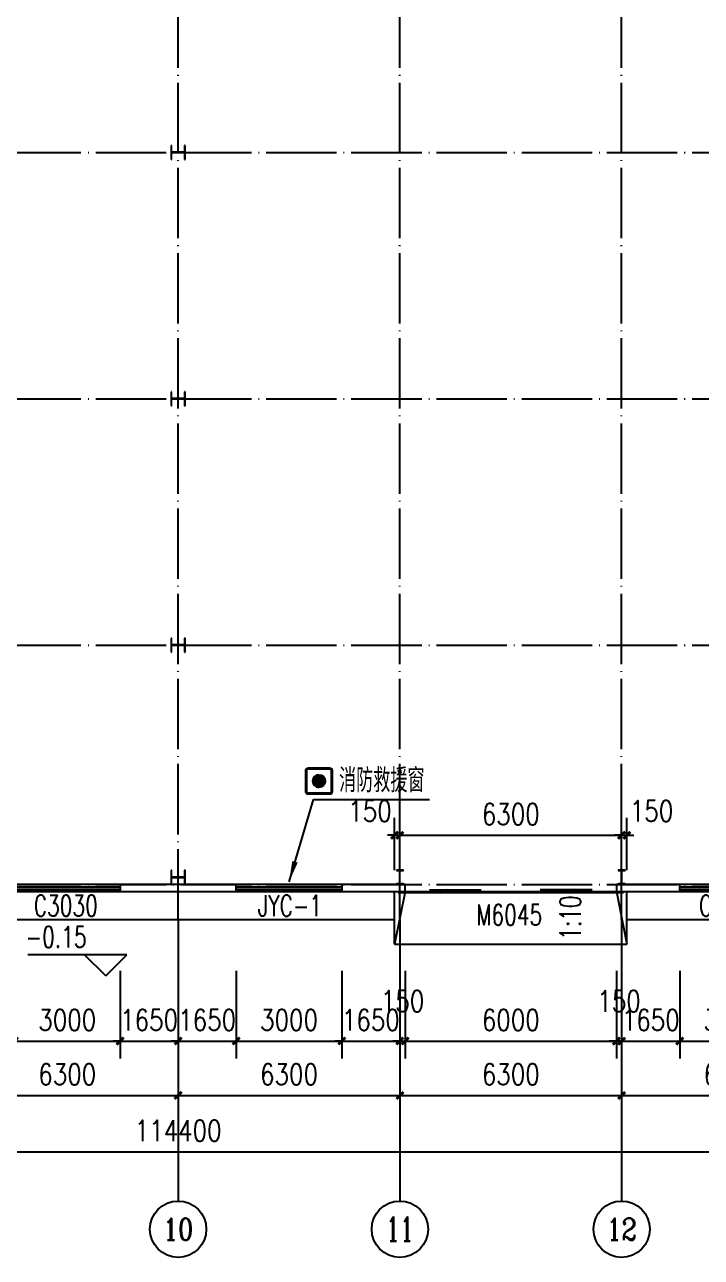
# Model space of a CAD drawing. Extents: x -21908402 to 2288787, y 79687 to 5079726.
# Drawn here: x 2172950 to 2192174, y 458152 to 493183 of the extents above; entities that cross this region are included whole.
import ezdxf
from ezdxf.enums import TextEntityAlignment as Align

# ---------------------------------------------------------------- set-up
doc = ezdxf.new("R2010")
doc.units = 0
doc.header["$LTSCALE"] = 1000
doc.linetypes.add('DOTE', pattern=[2.42, 2, -0.2, 0.02, -0.2])
doc.layers.get('0').update_dxf_attribs({"linetype": 'CONTINUOUS'})
doc.layers.get('DEFPOINTS').update_dxf_attribs({"linetype": 'CONTINUOUS'})
for name, color, linetype in [('AXIS', 3, 'CONTINUOUS'), ('AXIS_TEXT', 7, 'CONTINUOUS'), ('COLUMN', 9, 'CONTINUOUS'), ('DIM_ELEV', 3, 'CONTINUOUS'), ('DIM_LEAD', 3, 'CONTINUOUS'), ('DIM_SYMB', 3, 'CONTINUOUS'), ('DOTE', 1, 'DOTE'), ('GROUND', 2, 'CONTINUOUS'), ('PUB_DIM', 3, 'CONTINUOUS'), ('PUB_TEXT', 7, 'CONTINUOUS'), ('STAIR', 2, 'CONTINUOUS'), ('WALL', 6, 'CONTINUOUS'), ('WINDOW', 94, 'CONTINUOUS'), ('WINDOW_TEXT', 7, 'CONTINUOUS'), ('XF-灭火救援窗', 1, 'CONTINUOUS')]:
    doc.layers.add(name, color=color, linetype=linetype)
doc.styles.add('_TCH_AXIS', font='COMPLEX', dxfattribs={"bigfont": 'GBCBIG'})
doc.styles.add('_TCH_DIM', font='SIMPLEX', dxfattribs={"bigfont": 'GBCBIG'})
doc.styles.add('_TCH_WINDOW', font='SIMPLEX', dxfattribs={"bigfont": 'GBCBIG'})
doc.styles.add('COMPLEX', font='COMPLEX')
doc.styles.add('DIM_FONT', font='simplex.shx', dxfattribs={"width": 0.8})
doc.dimstyles.new('DIMN200', dxfattribs={"dimscale": 2, "dimtxt": 300, "dimasz": 100, "dimexe": 250, "dimexo": 300, "dimgap": 150, "dimtad": 1, "dimdec": 0, "dimzin": 0, "dimtxsty": 'DIM_FONT', "dimblk": 'ARCHTICK', "dimcen": 0.09, "dimclrt": 7, "dimazin": 3, "dimtfac": 1, "dimtdec": 0, "dimtix": 1, "dimtmove": 0, "dimatfit": 3, "dimtolj": 1, "dimtzin": 0})

# ---------------------------------------------------------------- blocks, each defined once
blk = doc.blocks.new('XF-灭火救援窗图例')
at = {"layer": 'XF-灭火救援窗'}
h = blk.add_hatch(color=256, dxfattribs=at)
h.dxf.hatch_style = 1
h.paths.add_polyline_path([(0, 110, 1), (0, 350, 1)])
for points in [[(-200, -20), (200, -20, 0.414214), (250, 30), (250, 430, 0.414214), (200, 480), (-200, 480, 0.414214), (-250, 430), (-250, 30, 0.414214)], [(-210, 0), (210, 0, 0.414214), (230, 20), (230, 440, 0.414214), (210, 460), (-210, 460, 0.414214), (-230, 440), (-230, 20, 0.414214)]]:
    blk.add_lwpolyline(points, format="xyb", close=True, dxfattribs=at)
for points in [[(0, 350, 1), (0, 110, 30.793651)], [(0, 350, -1), (0, 110, -30.793651)]]:
    blk.add_lwpolyline(points, format="xyb", dxfattribs=at)
blk = doc.blocks.new('_ARCHTICK')
at = {"color": 0, "linetype": 'BYBLOCK', "const_width": 0.4}
blk.add_lwpolyline([(-0.5, -0.5), (0.5, 0.5)], dxfattribs=at)
blk = doc.blocks.new('*D334')
at = {"layer": 'DEFPOINTS', "color": 0}
for p in [(2183610, 470146), (2183460, 468552), (2183610, 468552)]:
    blk.add_point(p, dxfattribs=at)
at = {"layer": 'PUB_DIM', "color": 0}
for p, q in [((2183460, 469152), (2183460, 470646)), ((2183610, 469152), (2183610, 470646)), ((2183460, 470146), (2183260, 470146)), ((2183460, 470146), (2183610, 470146)), ((2183610, 470146), (2183810, 470146))]:
    blk.add_line(p, q, dxfattribs=at)
at = {"layer": 'PUB_DIM', "color": 0, "xscale": 200, "yscale": 200, "zscale": 200}
blk.add_blockref('_ARCHTICK', (2183460, 470146), dxfattribs=at)
at = {"layer": 'PUB_DIM', "color": 0, "xscale": 200, "yscale": 200, "zscale": 200, "rotation": 180}
blk.add_blockref('_ARCHTICK', (2183610, 470146), dxfattribs=at)
at = {"layer": 'PUB_DIM', "color": 7, "insert": (2182760, 470836), "char_height": 600, "attachment_point": 5, "style": 'DIM_FONT'}
blk.add_mtext('\\A1;150', dxfattribs=at)
blk = doc.blocks.new('*D335')
at = {"layer": 'DEFPOINTS', "color": 0}
for p in [(2189910, 470146), (2183610, 468552), (2189910, 468552)]:
    blk.add_point(p, dxfattribs=at)
at = {"layer": 'PUB_DIM', "color": 0}
for p, q in [((2183610, 469152), (2183610, 470646)), ((2189910, 469152), (2189910, 470646)), ((2183610, 470146), (2189910, 470146))]:
    blk.add_line(p, q, dxfattribs=at)
at = {"layer": 'PUB_DIM', "color": 0, "xscale": 200, "yscale": 200, "zscale": 200, "rotation": 180}
blk.add_blockref('_ARCHTICK', (2183610, 470146), dxfattribs=at)
at = {"layer": 'PUB_DIM', "color": 0, "xscale": 200, "yscale": 200, "zscale": 200}
blk.add_blockref('_ARCHTICK', (2189910, 470146), dxfattribs=at)
at = {"layer": 'PUB_DIM', "color": 7, "insert": (2186760, 470746), "char_height": 600, "attachment_point": 5, "style": 'DIM_FONT'}
blk.add_mtext('\\A1;6300', dxfattribs=at)
blk = doc.blocks.new('*D336')
at = {"layer": 'DEFPOINTS', "color": 0}
for p in [(2190060, 470146), (2189910, 468552), (2190060, 468552)]:
    blk.add_point(p, dxfattribs=at)
at = {"layer": 'PUB_DIM', "color": 0}
for p, q in [((2189910, 469152), (2189910, 470646)), ((2190060, 469152), (2190060, 470646)), ((2189910, 470146), (2189710, 470146)), ((2189910, 470146), (2190060, 470146)), ((2190060, 470146), (2190260, 470146))]:
    blk.add_line(p, q, dxfattribs=at)
at = {"layer": 'PUB_DIM', "color": 0, "xscale": 200, "yscale": 200, "zscale": 200}
blk.add_blockref('_ARCHTICK', (2189910, 470146), dxfattribs=at)
at = {"layer": 'PUB_DIM', "color": 0, "xscale": 200, "yscale": 200, "zscale": 200, "rotation": 180}
blk.add_blockref('_ARCHTICK', (2190060, 470146), dxfattribs=at)
at = {"layer": 'PUB_DIM', "color": 7, "insert": (2190760, 470836), "char_height": 600, "attachment_point": 5, "style": 'DIM_FONT'}
blk.add_mtext('\\A1;150', dxfattribs=at)
blk = doc.blocks.new('*D443')
at = {"layer": 'DEFPOINTS', "color": 0}
for p in [(2172660, 466899), (2175660, 466899), (2175660, 464299)]:
    blk.add_point(p, dxfattribs=at)
at = {"layer": 'PUB_DIM', "color": 0}
for p, q in [((2172660, 466299), (2172660, 463799)), ((2175660, 466299), (2175660, 463799)), ((2172660, 464299), (2175660, 464299))]:
    blk.add_line(p, q, dxfattribs=at)
at = {"layer": 'PUB_DIM', "color": 0, "xscale": 200, "yscale": 200, "zscale": 200, "rotation": 180}
blk.add_blockref('_ARCHTICK', (2172660, 464299), dxfattribs=at)
at = {"layer": 'PUB_DIM', "color": 0, "xscale": 200, "yscale": 200, "zscale": 200}
blk.add_blockref('_ARCHTICK', (2175660, 464299), dxfattribs=at)
at = {"layer": 'PUB_DIM', "color": 7, "insert": (2174160, 464899), "char_height": 600, "attachment_point": 5, "style": 'DIM_FONT'}
blk.add_mtext('\\A1;3000', dxfattribs=at)
blk = doc.blocks.new('*D444')
at = {"layer": 'DEFPOINTS', "color": 0}
for p in [(2175660, 466899), (2177310, 466899), (2177310, 464299)]:
    blk.add_point(p, dxfattribs=at)
at = {"layer": 'PUB_DIM', "color": 0}
for p, q in [((2175660, 466299), (2175660, 463799)), ((2177310, 466299), (2177310, 463799)), ((2175660, 464299), (2175460, 464299)), ((2175660, 464299), (2177310, 464299)), ((2177310, 464299), (2177510, 464299))]:
    blk.add_line(p, q, dxfattribs=at)
at = {"layer": 'PUB_DIM', "color": 0, "xscale": 200, "yscale": 200, "zscale": 200}
blk.add_blockref('_ARCHTICK', (2175660, 464299), dxfattribs=at)
at = {"layer": 'PUB_DIM', "color": 0, "xscale": 200, "yscale": 200, "zscale": 200, "rotation": 180}
blk.add_blockref('_ARCHTICK', (2177310, 464299), dxfattribs=at)
at = {"layer": 'PUB_DIM', "color": 7, "insert": (2176485, 464899), "char_height": 600, "attachment_point": 5, "style": 'DIM_FONT'}
blk.add_mtext('\\A1;1650', dxfattribs=at)
blk = doc.blocks.new('*D445')
at = {"layer": 'DEFPOINTS', "color": 0}
for p in [(2177310, 466899), (2178960, 466899), (2178960, 464299)]:
    blk.add_point(p, dxfattribs=at)
at = {"layer": 'PUB_DIM', "color": 0}
for p, q in [((2177310, 466299), (2177310, 463799)), ((2178960, 466299), (2178960, 463799)), ((2177310, 464299), (2177110, 464299)), ((2177310, 464299), (2178960, 464299)), ((2178960, 464299), (2179160, 464299))]:
    blk.add_line(p, q, dxfattribs=at)
at = {"layer": 'PUB_DIM', "color": 0, "xscale": 200, "yscale": 200, "zscale": 200}
blk.add_blockref('_ARCHTICK', (2177310, 464299), dxfattribs=at)
at = {"layer": 'PUB_DIM', "color": 0, "xscale": 200, "yscale": 200, "zscale": 200, "rotation": 180}
blk.add_blockref('_ARCHTICK', (2178960, 464299), dxfattribs=at)
at = {"layer": 'PUB_DIM', "color": 7, "insert": (2178135, 464899), "char_height": 600, "attachment_point": 5, "style": 'DIM_FONT'}
blk.add_mtext('\\A1;1650', dxfattribs=at)
blk = doc.blocks.new('*D446')
at = {"layer": 'DEFPOINTS', "color": 0}
for p in [(2178960, 466899), (2181960, 466899), (2181960, 464299)]:
    blk.add_point(p, dxfattribs=at)
at = {"layer": 'PUB_DIM', "color": 0}
for p, q in [((2178960, 466299), (2178960, 463799)), ((2181960, 466299), (2181960, 463799)), ((2178960, 464299), (2181960, 464299))]:
    blk.add_line(p, q, dxfattribs=at)
at = {"layer": 'PUB_DIM', "color": 0, "xscale": 200, "yscale": 200, "zscale": 200, "rotation": 180}
blk.add_blockref('_ARCHTICK', (2178960, 464299), dxfattribs=at)
at = {"layer": 'PUB_DIM', "color": 0, "xscale": 200, "yscale": 200, "zscale": 200}
blk.add_blockref('_ARCHTICK', (2181960, 464299), dxfattribs=at)
at = {"layer": 'PUB_DIM', "color": 7, "insert": (2180460, 464899), "char_height": 600, "attachment_point": 5, "style": 'DIM_FONT'}
blk.add_mtext('\\A1;3000', dxfattribs=at)
blk = doc.blocks.new('*D447')
at = {"layer": 'DEFPOINTS', "color": 0}
for p in [(2181960, 466899), (2183610, 466899), (2183610, 464299)]:
    blk.add_point(p, dxfattribs=at)
at = {"layer": 'PUB_DIM', "color": 0}
for p, q in [((2181960, 466299), (2181960, 463799)), ((2183610, 466299), (2183610, 463799)), ((2181960, 464299), (2181760, 464299)), ((2181960, 464299), (2183610, 464299)), ((2183610, 464299), (2183810, 464299))]:
    blk.add_line(p, q, dxfattribs=at)
at = {"layer": 'PUB_DIM', "color": 0, "xscale": 200, "yscale": 200, "zscale": 200}
blk.add_blockref('_ARCHTICK', (2181960, 464299), dxfattribs=at)
at = {"layer": 'PUB_DIM', "color": 0, "xscale": 200, "yscale": 200, "zscale": 200, "rotation": 180}
blk.add_blockref('_ARCHTICK', (2183610, 464299), dxfattribs=at)
at = {"layer": 'PUB_DIM', "color": 7, "insert": (2182785, 464899), "char_height": 600, "attachment_point": 5, "style": 'DIM_FONT'}
blk.add_mtext('\\A1;1650', dxfattribs=at)
blk = doc.blocks.new('*D448')
at = {"layer": 'DEFPOINTS', "color": 0}
for p in [(2183610, 466899), (2183760, 466899), (2183760, 464299)]:
    blk.add_point(p, dxfattribs=at)
at = {"layer": 'PUB_DIM', "color": 0}
for p, q in [((2183610, 466299), (2183610, 463799)), ((2183760, 466299), (2183760, 463799)), ((2183610, 464299), (2183410, 464299)), ((2183610, 464299), (2183760, 464299)), ((2183760, 464299), (2183960, 464299))]:
    blk.add_line(p, q, dxfattribs=at)
at = {"layer": 'PUB_DIM', "color": 0, "xscale": 200, "yscale": 200, "zscale": 200}
blk.add_blockref('_ARCHTICK', (2183610, 464299), dxfattribs=at)
at = {"layer": 'PUB_DIM', "color": 0, "xscale": 200, "yscale": 200, "zscale": 200, "rotation": 180}
blk.add_blockref('_ARCHTICK', (2183760, 464299), dxfattribs=at)
at = {"layer": 'PUB_DIM', "color": 7, "insert": (2183685, 465434), "char_height": 600, "attachment_point": 5, "style": 'DIM_FONT'}
blk.add_mtext('\\A1;150', dxfattribs=at)
blk = doc.blocks.new('*D449')
at = {"layer": 'DEFPOINTS', "color": 0}
for p in [(2183760, 466899), (2189760, 466899), (2189760, 464299)]:
    blk.add_point(p, dxfattribs=at)
at = {"layer": 'PUB_DIM', "color": 0}
for p, q in [((2183760, 466299), (2183760, 463799)), ((2189760, 466299), (2189760, 463799)), ((2183760, 464299), (2189760, 464299))]:
    blk.add_line(p, q, dxfattribs=at)
at = {"layer": 'PUB_DIM', "color": 0, "xscale": 200, "yscale": 200, "zscale": 200, "rotation": 180}
blk.add_blockref('_ARCHTICK', (2183760, 464299), dxfattribs=at)
at = {"layer": 'PUB_DIM', "color": 0, "xscale": 200, "yscale": 200, "zscale": 200}
blk.add_blockref('_ARCHTICK', (2189760, 464299), dxfattribs=at)
at = {"layer": 'PUB_DIM', "color": 7, "insert": (2186760, 464899), "char_height": 600, "attachment_point": 5, "style": 'DIM_FONT'}
blk.add_mtext('\\A1;6000', dxfattribs=at)
blk = doc.blocks.new('*D450')
at = {"layer": 'DEFPOINTS', "color": 0}
for p in [(2189760, 466899), (2189910, 466899), (2189910, 464299)]:
    blk.add_point(p, dxfattribs=at)
at = {"layer": 'PUB_DIM', "color": 0}
for p, q in [((2189760, 466299), (2189760, 463799)), ((2189910, 466299), (2189910, 463799)), ((2189760, 464299), (2189560, 464299)), ((2189760, 464299), (2189910, 464299)), ((2189910, 464299), (2190110, 464299))]:
    blk.add_line(p, q, dxfattribs=at)
at = {"layer": 'PUB_DIM', "color": 0, "xscale": 200, "yscale": 200, "zscale": 200}
blk.add_blockref('_ARCHTICK', (2189760, 464299), dxfattribs=at)
at = {"layer": 'PUB_DIM', "color": 0, "xscale": 200, "yscale": 200, "zscale": 200, "rotation": 180}
blk.add_blockref('_ARCHTICK', (2189910, 464299), dxfattribs=at)
at = {"layer": 'PUB_DIM', "color": 7, "insert": (2189835, 465434), "char_height": 600, "attachment_point": 5, "style": 'DIM_FONT'}
blk.add_mtext('\\A1;150', dxfattribs=at)
blk = doc.blocks.new('*D451')
at = {"layer": 'DEFPOINTS', "color": 0}
for p in [(2189910, 466899), (2191560, 466899), (2191560, 464299)]:
    blk.add_point(p, dxfattribs=at)
at = {"layer": 'PUB_DIM', "color": 0}
for p, q in [((2189910, 466299), (2189910, 463799)), ((2191560, 466299), (2191560, 463799)), ((2189910, 464299), (2189710, 464299)), ((2189910, 464299), (2191560, 464299)), ((2191560, 464299), (2191760, 464299))]:
    blk.add_line(p, q, dxfattribs=at)
at = {"layer": 'PUB_DIM', "color": 0, "xscale": 200, "yscale": 200, "zscale": 200}
blk.add_blockref('_ARCHTICK', (2189910, 464299), dxfattribs=at)
at = {"layer": 'PUB_DIM', "color": 0, "xscale": 200, "yscale": 200, "zscale": 200, "rotation": 180}
blk.add_blockref('_ARCHTICK', (2191560, 464299), dxfattribs=at)
at = {"layer": 'PUB_DIM', "color": 7, "insert": (2190735, 464899), "char_height": 600, "attachment_point": 5, "style": 'DIM_FONT'}
blk.add_mtext('\\A1;1650', dxfattribs=at)
blk = doc.blocks.new('*D452')
at = {"layer": 'DEFPOINTS', "color": 0}
for p in [(2191560, 466899), (2194560, 466899), (2194560, 464299)]:
    blk.add_point(p, dxfattribs=at)
at = {"layer": 'PUB_DIM', "color": 0}
for p, q in [((2191560, 466299), (2191560, 463799)), ((2194560, 466299), (2194560, 463799)), ((2191560, 464299), (2194560, 464299))]:
    blk.add_line(p, q, dxfattribs=at)
at = {"layer": 'PUB_DIM', "color": 0, "xscale": 200, "yscale": 200, "zscale": 200, "rotation": 180}
blk.add_blockref('_ARCHTICK', (2191560, 464299), dxfattribs=at)
at = {"layer": 'PUB_DIM', "color": 0, "xscale": 200, "yscale": 200, "zscale": 200}
blk.add_blockref('_ARCHTICK', (2194560, 464299), dxfattribs=at)
at = {"layer": 'PUB_DIM', "color": 7, "insert": (2193060, 464899), "char_height": 600, "attachment_point": 5, "style": 'DIM_FONT'}
blk.add_mtext('\\A1;3000', dxfattribs=at)
blk = doc.blocks.new('*D616')
at = {"layer": 'AXIS', "color": 0}
for p, q in [((2171010, 467152), (2171010, 462252)), ((2177310, 467152), (2177310, 462252)), ((2171010, 462752), (2177310, 462752))]:
    blk.add_line(p, q, dxfattribs=at)
at = {"layer": 'DEFPOINTS', "color": 0}
for p in [(2171010, 467752), (2177310, 467752), (2177310, 462752)]:
    blk.add_point(p, dxfattribs=at)
at = {"layer": 'AXIS', "color": 0, "xscale": 200, "yscale": 200, "zscale": 200, "rotation": 180}
blk.add_blockref('_ARCHTICK', (2171010, 462752), dxfattribs=at)
at = {"layer": 'AXIS', "color": 0, "xscale": 200, "yscale": 200, "zscale": 200}
blk.add_blockref('_ARCHTICK', (2177310, 462752), dxfattribs=at)
at = {"layer": 'AXIS', "color": 7, "insert": (2174160, 463352), "char_height": 600, "attachment_point": 5, "style": 'DIM_FONT'}
blk.add_mtext('\\A1;6300', dxfattribs=at)
blk = doc.blocks.new('*D617')
at = {"layer": 'AXIS', "color": 0}
for p, q in [((2177310, 467152), (2177310, 462252)), ((2183610, 467152), (2183610, 462252)), ((2177310, 462752), (2183610, 462752))]:
    blk.add_line(p, q, dxfattribs=at)
at = {"layer": 'DEFPOINTS', "color": 0}
for p in [(2177310, 467752), (2183610, 467752), (2183610, 462752)]:
    blk.add_point(p, dxfattribs=at)
at = {"layer": 'AXIS', "color": 0, "xscale": 200, "yscale": 200, "zscale": 200, "rotation": 180}
blk.add_blockref('_ARCHTICK', (2177310, 462752), dxfattribs=at)
at = {"layer": 'AXIS', "color": 0, "xscale": 200, "yscale": 200, "zscale": 200}
blk.add_blockref('_ARCHTICK', (2183610, 462752), dxfattribs=at)
at = {"layer": 'AXIS', "color": 7, "insert": (2180460, 463352), "char_height": 600, "attachment_point": 5, "style": 'DIM_FONT'}
blk.add_mtext('\\A1;6300', dxfattribs=at)
blk = doc.blocks.new('*D618')
at = {"layer": 'AXIS', "color": 0}
for p, q in [((2183610, 467152), (2183610, 462252)), ((2189910, 467152), (2189910, 462252)), ((2183610, 462752), (2189910, 462752))]:
    blk.add_line(p, q, dxfattribs=at)
at = {"layer": 'DEFPOINTS', "color": 0}
for p in [(2183610, 467752), (2189910, 467752), (2189910, 462752)]:
    blk.add_point(p, dxfattribs=at)
at = {"layer": 'AXIS', "color": 0, "xscale": 200, "yscale": 200, "zscale": 200, "rotation": 180}
blk.add_blockref('_ARCHTICK', (2183610, 462752), dxfattribs=at)
at = {"layer": 'AXIS', "color": 0, "xscale": 200, "yscale": 200, "zscale": 200}
blk.add_blockref('_ARCHTICK', (2189910, 462752), dxfattribs=at)
at = {"layer": 'AXIS', "color": 7, "insert": (2186760, 463352), "char_height": 600, "attachment_point": 5, "style": 'DIM_FONT'}
blk.add_mtext('\\A1;6300', dxfattribs=at)
blk = doc.blocks.new('*D619')
at = {"layer": 'AXIS', "color": 0}
for p, q in [((2189910, 467152), (2189910, 462252)), ((2196210, 467152), (2196210, 462252)), ((2189910, 462752), (2196210, 462752))]:
    blk.add_line(p, q, dxfattribs=at)
at = {"layer": 'DEFPOINTS', "color": 0}
for p in [(2189910, 467752), (2196210, 467752), (2196210, 462752)]:
    blk.add_point(p, dxfattribs=at)
at = {"layer": 'AXIS', "color": 0, "xscale": 200, "yscale": 200, "zscale": 200, "rotation": 180}
blk.add_blockref('_ARCHTICK', (2189910, 462752), dxfattribs=at)
at = {"layer": 'AXIS', "color": 0, "xscale": 200, "yscale": 200, "zscale": 200}
blk.add_blockref('_ARCHTICK', (2196210, 462752), dxfattribs=at)
at = {"layer": 'AXIS', "color": 7, "insert": (2193060, 463352), "char_height": 600, "attachment_point": 5, "style": 'DIM_FONT'}
blk.add_mtext('\\A1;6300', dxfattribs=at)
blk = doc.blocks.new('*D627')
at = {"layer": 'AXIS', "color": 0}
for p, q in [((2120110, 467152), (2120110, 460652)), ((2234510, 467152), (2234510, 460652)), ((2120110, 461152), (2234510, 461152))]:
    blk.add_line(p, q, dxfattribs=at)
at = {"layer": 'DEFPOINTS', "color": 0}
for p in [(2120110, 467752), (2234510, 467752), (2234510, 461152)]:
    blk.add_point(p, dxfattribs=at)
at = {"layer": 'AXIS', "color": 0, "xscale": 200, "yscale": 200, "zscale": 200, "rotation": 180}
blk.add_blockref('_ARCHTICK', (2120110, 461152), dxfattribs=at)
at = {"layer": 'AXIS', "color": 0, "xscale": 200, "yscale": 200, "zscale": 200}
blk.add_blockref('_ARCHTICK', (2234510, 461152), dxfattribs=at)
at = {"layer": 'AXIS', "color": 7, "insert": (2177310, 461752), "char_height": 600, "attachment_point": 5, "style": 'DIM_FONT'}
blk.add_mtext('\\A1;114400', dxfattribs=at)
blk = doc.blocks.new('_AXISO')
blk.add_circle((0, 0), 0.5)
at = {"layer": 'AXIS_TEXT', "style": 'COMPLEX', "width": 1.041667}
blk.add_attdef('A', text='', height=0.56, dxfattribs=at).set_placement((-0.25, -0.28), (0.25, -0.28), align=Align.FIT)
blk = doc.blocks.new('$DORLIB2D$00000130')
at = {"color": 0, "linetype": 'CONTINUOUS'}
for p, q in [((-0.5333, 0.6601), (-0.5333, 0.5127)), ((0, 0.6601), (-0.5333, 0.6601)), ((0, 0.5127), (0, 0.6601)), ((0.5333, 0.6601), (0, 0.6601)), ((0.5333, 0.6601), (0.5333, 0.5127)), ((0, 0.5127), (-0.5333, 0.5127)), ((0.5333, 0.5127), (0, 0.5127)), ((-0.3853, 0.2694), (-0.1396, 0.2694)), ((-0.3853, 0.2694), (-0.2999, 0.2144)), ((-0.2999, 0.2144), (-0.2999, 0.2694)), ((0.3853, 0.2694), (0.1396, 0.2694)), ((0.2999, 0.2144), (0.2999, 0.2694)), ((0.3853, 0.2694), (0.2999, 0.2144))]:
    blk.add_line(p, q, dxfattribs=at)
blk = doc.blocks.new('$WINLIB2D$00000001')
at = {"color": 0}
for points in [[(-0.5, 0.5), (-0.5, -0.5)], [(-0.5, 0.5), (0.5, 0.5)], [(0.5, -0.5), (0.5, 0.5)], [(0.5, 0.167), (-0.5, 0.167)], [(0.5, -0.167), (-0.5, -0.167)], [(-0.5, -0.5), (0.5, -0.5)]]:
    blk.add_lwpolyline(points, dxfattribs=at)

msp = doc.modelspace()

# ---------------------------------------------------------------- linework, layer by layer
at = {"layer": 'AXIS'}
for p, q in [((2177310, 467752.5), (2177310, 459752.5)), ((2183610, 467752.5), (2183610, 459752.5)), ((2189910, 467752.5), (2189910, 459752.5))]:
    msp.add_line(p, q, dxfattribs=at)
at = {"layer": 'COLUMN'}
for p, q in [((2177126, 489752.5), (2177110, 489752.5)), ((2177110, 489752.5), (2177110, 489352.5)), ((2177126, 489557.5), (2177126, 489752.5)), ((2177510, 489752.5), (2177494, 489752.5)), ((2177494, 489752.5), (2177494, 489557.5)), ((2177510, 489352.5), (2177510, 489752.5)), ((2177494, 489557.5), (2177126, 489557.5)), ((2177126, 489547.5), (2177494, 489547.5)), ((2177126, 489352.5), (2177126, 489547.5)), ((2177494, 489547.5), (2177494, 489352.5)), ((2177110, 489352.5), (2177126, 489352.5)), ((2177494, 489352.5), (2177510, 489352.5)), ((2177126, 482752.5), (2177110, 482752.5)), ((2177110, 482752.5), (2177110, 482352.5)), ((2177126, 482557.5), (2177126, 482752.5)), ((2177510, 482752.5), (2177494, 482752.5)), ((2177494, 482752.5), (2177494, 482557.5)), ((2177510, 482352.5), (2177510, 482752.5)), ((2177494, 482557.5), (2177126, 482557.5)), ((2177126, 482547.5), (2177494, 482547.5)), ((2177126, 482352.5), (2177126, 482547.5)), ((2177494, 482547.5), (2177494, 482352.5)), ((2177110, 482352.5), (2177126, 482352.5)), ((2177494, 482352.5), (2177510, 482352.5)), ((2177126, 475752.5), (2177110, 475752.5)), ((2177110, 475752.5), (2177110, 475352.5)), ((2177126, 475557.5), (2177126, 475752.5)), ((2177510, 475752.5), (2177494, 475752.5)), ((2177494, 475752.5), (2177494, 475557.5)), ((2177510, 475352.5), (2177510, 475752.5)), ((2177494, 475557.5), (2177126, 475557.5)), ((2177126, 475547.5), (2177494, 475547.5)), ((2177126, 475352.5), (2177126, 475547.5)), ((2177494, 475547.5), (2177494, 475352.5)), ((2177110, 475352.5), (2177126, 475352.5)), ((2177494, 475352.5), (2177510, 475352.5)), ((2177126, 469152.5), (2177110, 469152.5)), ((2177110, 469152.5), (2177110, 468752.5)), ((2177126, 468957.5), (2177126, 469152.5)), ((2177510, 469152.5), (2177494, 469152.5)), ((2177494, 469152.5), (2177494, 468957.5)), ((2177510, 468752.5), (2177510, 469152.5)), ((2183710, 469152.5), (2183510, 469152.5)), ((2183510, 469152.5), (2183510, 469142.5)), ((2183510, 469142.5), (2183597.9, 469142.5)), ((2183597.9, 469142.5), (2183602.9, 469137.5)), ((2183602.9, 469137.5), (2183602.9, 468767.5)), ((2183608.9, 469137.5), (2183613.9, 469142.5)), ((2183608.9, 468767.5), (2183608.9, 469137.5)), ((2183613.9, 469142.5), (2183710, 469142.5)), ((2183710, 469142.5), (2183710, 469152.5)), ((2190010, 469152.5), (2189810, 469152.5)), ((2189810, 469152.5), (2189810, 469142.5)), ((2189810, 469142.5), (2189897.9, 469142.5)), ((2189897.9, 469142.5), (2189902.9, 469137.5)), ((2189902.9, 469137.5), (2189902.9, 468767.5)), ((2189908.9, 469137.5), (2189913.9, 469142.5)), ((2189908.9, 468767.5), (2189908.9, 469137.5)), ((2189913.9, 469142.5), (2190010, 469142.5)), ((2190010, 469142.5), (2190010, 469152.5)), ((2177110, 468752.5), (2177126, 468752.5)), ((2177494, 468957.5), (2177126, 468957.5)), ((2177126, 468947.5), (2177494, 468947.5)), ((2177126, 468752.5), (2177126, 468947.5)), ((2177494, 468947.5), (2177494, 468752.5)), ((2177494, 468752.5), (2177510, 468752.5)), ((2183597.9, 468762.5), (2183510, 468762.5)), ((2183510, 468762.5), (2183510, 468752.5)), ((2183510, 468752.5), (2183710, 468752.5)), ((2183602.9, 468767.5), (2183597.9, 468762.5)), ((2183613.9, 468762.5), (2183608.9, 468767.5)), ((2183710, 468762.5), (2183613.9, 468762.5)), ((2183710, 468752.5), (2183710, 468762.5)), ((2189897.9, 468762.5), (2189810, 468762.5)), ((2189810, 468762.5), (2189810, 468752.5)), ((2189810, 468752.5), (2190010, 468752.5)), ((2189902.9, 468767.5), (2189897.9, 468762.5)), ((2189913.9, 468762.5), (2189908.9, 468767.5)), ((2190010, 468762.5), (2189913.9, 468762.5)), ((2190010, 468752.5), (2190010, 468762.5))]:
    msp.add_line(p, q, dxfattribs=at)
at = {"layer": 'DIM_ELEV'}
for p, q in [((2175852.8, 466752.3), (2173039.8, 466752.3)), ((2175252.8, 466152.3), (2174652.8, 466752.3)), ((2175252.8, 466152.3), (2175852.8, 466752.3))]:
    msp.add_line(p, q, dxfattribs=at)
at = {"layer": 'DIM_LEAD'}
for p, q in [((2180460, 468819.1), (2181153.7, 471159.6)), ((2181153.7, 471159.6), (2184452.5, 471159.6))]:
    msp.add_line(p, q, dxfattribs=at)
msp.add_lwpolyline([(2180460, 468819.1, 0, 160, 0), (2180630.5, 469394.4, 0, 0, 0)], format="xyseb", dxfattribs=at)
at = {"layer": 'DIM_SYMB'}
msp.add_lwpolyline([(2188959.1, 468352.1, 0, 0, 0), (2188959.1, 467820.3, 160, 0, 0), (2188959.1, 467220.3, 0, 0, 0)], format="xyseb", dxfattribs=at)
at = {"layer": 'DOTE'}
for p, q in [((2177310, 467752.5), (2177310, 539352.5)), ((2183610, 467752.5), (2183610, 539352.5)), ((2189910, 467752.5), (2189910, 539352.5)), ((2119310, 489552.5), (2235310, 489552.5)), ((2119310, 482552.5), (2235310, 482552.5)), ((2119310, 475552.5), (2235310, 475552.5)), ((2119310, 468752.5), (2235310, 468752.5))]:
    msp.add_line(p, q, dxfattribs=at)
at = {"layer": 'GROUND'}
for p, q in [((2171159.8, 468552.5), (2183459.8, 468552.5)), ((2190059.8, 468552.5), (2202359.8, 468552.5)), ((2171159.8, 467752.5), (2183459.8, 467752.5)), ((2190059.8, 467752.5), (2202359.8, 467752.5))]:
    msp.add_line(p, q, dxfattribs=at)
at = {"layer": 'STAIR'}
for p, q in [((2183459.8, 467052.5), (2183459.8, 468552.5)), ((2183459.8, 468552.5), (2190059.8, 468552.5)), ((2183759.8, 468552.5), (2183459.8, 467052.5)), ((2189759.8, 468552.5), (2190059.8, 467052.5)), ((2190059.8, 467052.5), (2190059.8, 468552.5)), ((2183459.8, 467052.5), (2190059.8, 467052.5))]:
    msp.add_line(p, q, dxfattribs=at)
at = {"layer": 'WALL'}
for p, q in [((2178960, 468752.5), (2175660, 468752.5)), ((2175660, 468752.5), (2175660, 468552.5)), ((2178960, 468552.5), (2178960, 468752.5)), ((2183510, 468752.5), (2181960, 468752.5)), ((2181960, 468752.5), (2181960, 468552.5)), ((2183759.8, 468752.5), (2183710, 468752.5)), ((2183759.8, 468552.5), (2183759.8, 468752.5)), ((2189810, 468752.5), (2189759.8, 468752.5)), ((2189759.8, 468752.5), (2189759.8, 468552.5)), ((2191560, 468752.5), (2190010, 468752.5)), ((2191560, 468552.5), (2191560, 468752.5)), ((2175660, 468552.5), (2178960, 468552.5)), ((2181960, 468552.5), (2183610, 468552.5)), ((2183610, 468552.5), (2183759.8, 468552.5)), ((2189759.8, 468552.5), (2189910, 468552.5)), ((2189910, 468552.5), (2191560, 468552.5))]:
    msp.add_line(p, q, dxfattribs=at)

# ---------------------------------------------------------------- block references
at = {"layer": 'AXIS'}
ref = msp.add_blockref('_AXISO', (2177310, 458952.5), dxfattribs=dict(at, xscale=1600, yscale=1600, zscale=1600))
ref.add_attrib('A', '10', dxfattribs={"layer": 'AXIS_TEXT', "height": 618.45, "style": '_TCH_AXIS'}).set_placement((2176883, 458643.2), (2177737.1, 458643.2), align=Align.FIT)
ref = msp.add_blockref('_AXISO', (2183610, 458952.5), dxfattribs=dict(at, xscale=1600, yscale=1600, zscale=1600))
ref.add_attrib('A', '11', dxfattribs={"layer": 'AXIS_TEXT', "height": 688.85, "style": '_TCH_AXIS'}).set_placement((2183216.4, 458608), (2184003.7, 458608), align=Align.FIT)
ref = msp.add_blockref('_AXISO', (2189910, 458952.5), dxfattribs=dict(at, xscale=1600, yscale=1600, zscale=1600))
ref.add_attrib('A', '12', dxfattribs={"layer": 'AXIS_TEXT', "height": 618.45, "style": '_TCH_AXIS'}).set_placement((2189483, 458643.2), (2190337.1, 458643.2), align=Align.FIT)
at = {"layer": 'WINDOW'}
ref = msp.add_blockref('$WINLIB2D$00000001', (2174160, 468652.5), dxfattribs=dict(at, xscale=-3000, yscale=200, zscale=-3000))
ref.add_attrib('A', 'C3030', (2173210, 467852.2), dxfattribs={"layer": 'WINDOW_TEXT', "height": 595, "style": '_TCH_WINDOW', "width": 0.705882})
ref = msp.add_blockref('$WINLIB2D$00000001', (2180460, 468652.5), dxfattribs=dict(at, xscale=-3000, yscale=200, zscale=-3000))
ref.add_attrib('A', 'JYC-1', (2179580, 467852.2), dxfattribs={"layer": 'WINDOW_TEXT', "height": 595, "style": '_TCH_WINDOW', "width": 0.705882})
ref = msp.add_blockref('$WINLIB2D$00000001', (2193060, 468652.5), dxfattribs=dict(at, xscale=-3000, yscale=200, zscale=-3000))
ref.add_attrib('A', 'C3030', (2192110, 467852.2), dxfattribs={"layer": 'WINDOW_TEXT', "height": 595, "style": '_TCH_WINDOW', "width": 0.705882})
ref = msp.add_blockref('$DORLIB2D$00000130', (2186759.8, 468652.5), dxfattribs=dict(at, xscale=-6000, yscale=-200, zscale=-6000))
ref.add_attrib('A', 'M6045', (2185779.8, 467588.4), dxfattribs={"layer": 'WINDOW_TEXT', "height": 595, "style": '_TCH_WINDOW', "width": 0.705882})
at = {"layer": 'XF-灭火救援窗', "xscale": -1.5, "yscale": 1.5, "zscale": 1.5}
msp.add_blockref('XF-灭火救援窗图例', (2181309.9, 471341.8), dxfattribs=at)

# ---------------------------------------------------------------- texts
at = {"layer": 'PUB_TEXT', "style": '_TCH_DIM'}
msp.add_text('消防救援窗', height=675.18, dxfattribs=at).set_placement((2181881.8, 471369.6))
at = {"layer": 'PUB_TEXT', "style": '_TCH_DIM', "width": 0.705882}
msp.add_text('1:10', height=595, rotation=90, dxfattribs=at).set_placement((2188749.1, 467176.2))
msp.add_text('-0.15', height=595, dxfattribs=at).set_placement((2172979.8, 466962.3))

# ---------------------------------------------------------------- dimensions: what is measured, and where the dimension line sits
at = {"layer": 'AXIS'}
for p1, p2, distance, picture, middle in [((2120110, 467752.5), (2234510, 467752.5), -6600, '*D627', (2177310, 461752.5)), ((2171010, 467752.5), (2177310, 467752.5), -5000, '*D616', (2174160, 463352.5)), ((2177310, 467752.5), (2183610, 467752.5), -5000, '*D617', (2180460, 463352.5)), ((2183610, 467752.5), (2189910, 467752.5), -5000, '*D618', (2186760, 463352.5)), ((2189910, 467752.5), (2196210, 467752.5), -5000, '*D619', (2193060, 463352.5))]:
    dim = msp.add_aligned_dim(p1=p1, p2=p2, distance=distance, dimstyle='DIMN200', dxfattribs=at)
    dim.commit()
    dim.dimension.update_dxf_attribs({"geometry": picture, "text_midpoint": middle})
at = {"layer": 'PUB_DIM'}
for base, p1, p2, angle, picture, middle in [((2183610, 470146), (2183459.8, 468552.5), (2183610, 468552.5), 0, '*D334', (2182759.8, 470836)), ((2190059.8, 470146), (2189910, 468552.5), (2190059.8, 468552.5), 0, '*D336', (2190759.8, 470836)), ((2183759.8, 464298.9), (2183610, 466898.9), (2183759.8, 466898.9), 360, '*D448', (2183684.9, 465433.9)), ((2189910, 464298.9), (2189759.8, 466898.9), (2189910, 466898.9), 360, '*D450', (2189834.9, 465433.9))]:
    dim = msp.add_linear_dim(base=base, p1=p1, p2=p2, angle=angle, dimstyle='DIMN200', dxfattribs=at)
    dim.commit()
    dim.dimension.update_dxf_attribs({"geometry": picture, "text_midpoint": middle, "dimtype": 129})
for p1, p2, distance, picture, middle in [((2183610, 468552.5), (2189910, 468552.5), 1593.5, '*D335', (2186760, 470746)), ((2172660, 466898.9), (2175660, 466898.9), -2600, '*D443', (2174160, 464898.9)), ((2175660, 466898.9), (2177310, 466898.9), -2600, '*D444', (2176485, 464898.9)), ((2177310, 466898.9), (2178960, 466898.9), -2600, '*D445', (2178135, 464898.9)), ((2178960, 466898.9), (2181960, 466898.9), -2600, '*D446', (2180460, 464898.9)), ((2181960, 466898.9), (2183610, 466898.9), -2600, '*D447', (2182785, 464898.9)), ((2183759.8, 466898.9), (2189759.8, 466898.9), -2600, '*D449', (2186759.8, 464898.9)), ((2189910, 466898.9), (2191560, 466898.9), -2600, '*D451', (2190735, 464898.9)), ((2191560, 466898.9), (2194560, 466898.9), -2600, '*D452', (2193060, 464898.9))]:
    dim = msp.add_aligned_dim(p1=p1, p2=p2, distance=distance, dimstyle='DIMN200', dxfattribs=at)
    dim.commit()
    dim.dimension.update_dxf_attribs({"geometry": picture, "text_midpoint": middle})

doc.saveas('drawing.dxf')
